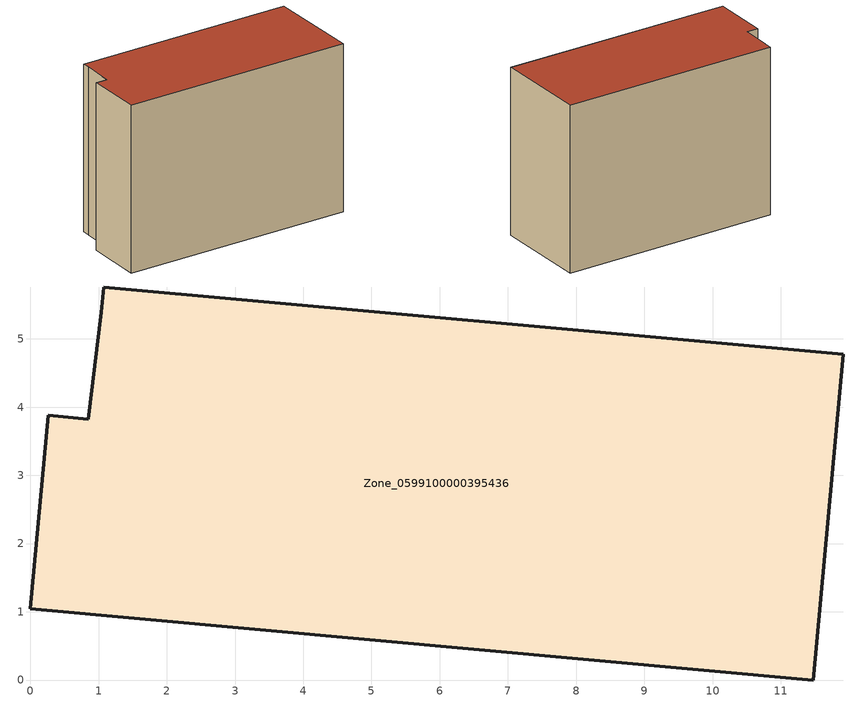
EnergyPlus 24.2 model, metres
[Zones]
Zone_0599100000395436
 floor ground (C_G): 11.91,4.78 11.48,0 0,1.04 0.26,3.88 0.85,3.83 1.03,5.39 1.07,5.76 z0
 wall outside (C_F): 0.26,3.88 0,1.04 11.48,0 11.91,4.78 1.07,5.76 1.03,5.39 0.85,3.83 0.26,3.88 z0:8.36
 roof outside (C_R): 1.07,5.76 1.03,5.39 0.85,3.83 0.26,3.88 0,1.04 11.48,0 11.91,4.78 z8.36
[BUILDING]
Pand.0599100000395436: North Axis=0; Terrain=City; Loads Convergence Tolerance Value=0.04; Temperature Convergence Tolerance Value=0.4; Solar Distribution=FullExterior; Maximum Number of Warmup Days=25; Minimum Number of Warmup Days=1
[Site:Location]
Rotterdam.The.Hague.AP_ZH_NLD Design_Conditions: Latitude=51.96; Longitude=4.45; Time Zone=1; Elevation=-4.5
[SITE:GROUNDTEMPERATURE:BUILDINGSURFACE]
18, 18, 18, 18, 18, 18, 18, 18, 18, 18, 18, 18
[MATERIAL] Thermal Absorptance=0.9; Solar Absorptance=0.7; Visible Absorptance=0.7
Name | Roughness | Thickness | Conductivity | Density | Specific Heat
G.TI.1992-2005 | MediumSmooth | 0.15 | 0.06 | 540 | 1210
F.TI.1992-2005 | Rough | 0.3 | 0.12 | 1920 | 840
R.TI.1992-2005 | MediumRough | 0.2 | 0.08 | 1500 | 1000
[CONSTRUCTION]
C_G: G.TI.1992-2005
C_F: F.TI.1992-2005
C_R: R.TI.1992-2005
[ZONE]
Zone_0599100000395436: Type=1; Multiplier=1; Ceiling Height=Autocalculate; Volume=Autocalculate; Floor Area=autocalculate; Part of Total Floor Area=Yes
[ZONEINFILTRATION:DESIGNFLOWRATE]
Infil_Zone_0599100000395436: Zone or ZoneList or Space or SpaceList=Zone_0599100000395436; Schedule=AlwaysOn; Design Flow Rate Calculation Method=Flow/Area; Flow Rate per Floor Area=0.0015; Constant Term Coefficient=1; Temperature Term Coefficient=0; Velocity Term Coefficient=0; Velocity Squared Term Coefficient=0
[HVACTEMPLATE:ZONE:IDEALLOADSAIRSYSTEM]
Zone_0599100000395436: Maximum Heating Supply Air Temperature=50; Minimum Cooling Supply Air Temperature=13; Maximum Heating Supply Air Humidity Ratio=0.0156; Minimum Cooling Supply Air Humidity Ratio=0.0077; Heating Limit=NoLimit; Cooling Limit=NoLimit; Dehumidification Control Type=ConstantSensibleHeatRatio; Cooling Sensible Heat Ratio=0.7; Dehumidification Setpoint=60; Humidification Control Type=None; Humidification Setpoint=30; Outdoor Air Method=None; Outdoor Air Flow Rate per Person=0.00944; Outdoor Air Flow Rate per Zone Floor Area=0; Outdoor Air Flow Rate per Zone=0; Demand Controlled Ventilation Type=None; Outdoor Air Economizer Type=NoEconomizer; Heat Recovery Type=None; Sensible Heat Recovery Effectiveness=0.7; Latent Heat Recovery Effectiveness=0.65
[ZONECONTROL:THERMOSTAT]
ThermostatControl_Zone_0599100000395436: Zone or ZoneList=Zone_0599100000395436; Control Type Schedule=DualSetpointControlType; Control 1=Thermostat_Zone_0599100000395436; Temperature Difference Between Cutout And Setpoint=0
[THERMOSTATSETPOINT:DUALSETPOINT]
Thermostat_Zone_0599100000395436: Heating Setpoint Temperature Schedule=HeatingSetpoint_Zone_0599100000395436; Cooling Setpoint Temperature Schedule=CoolingSetpoint_Zone_0599100000395436
[SCHEDULE:COMPACT]
HeatingSetpoint_Zone_0599100000395436: Through: 12/31, For: AllDays, Until: 24:00, 21
CoolingSetpoint_Zone_0599100000395436: Through: 12/31, For: AllDays, Until: 24:00, 24
DualSetpointControlType: Through: 12/31, For: AllDays, Until: 24:00, 4
AlwaysOn: Through: 12/31, For: AllDays, Until: 24:00, 1
